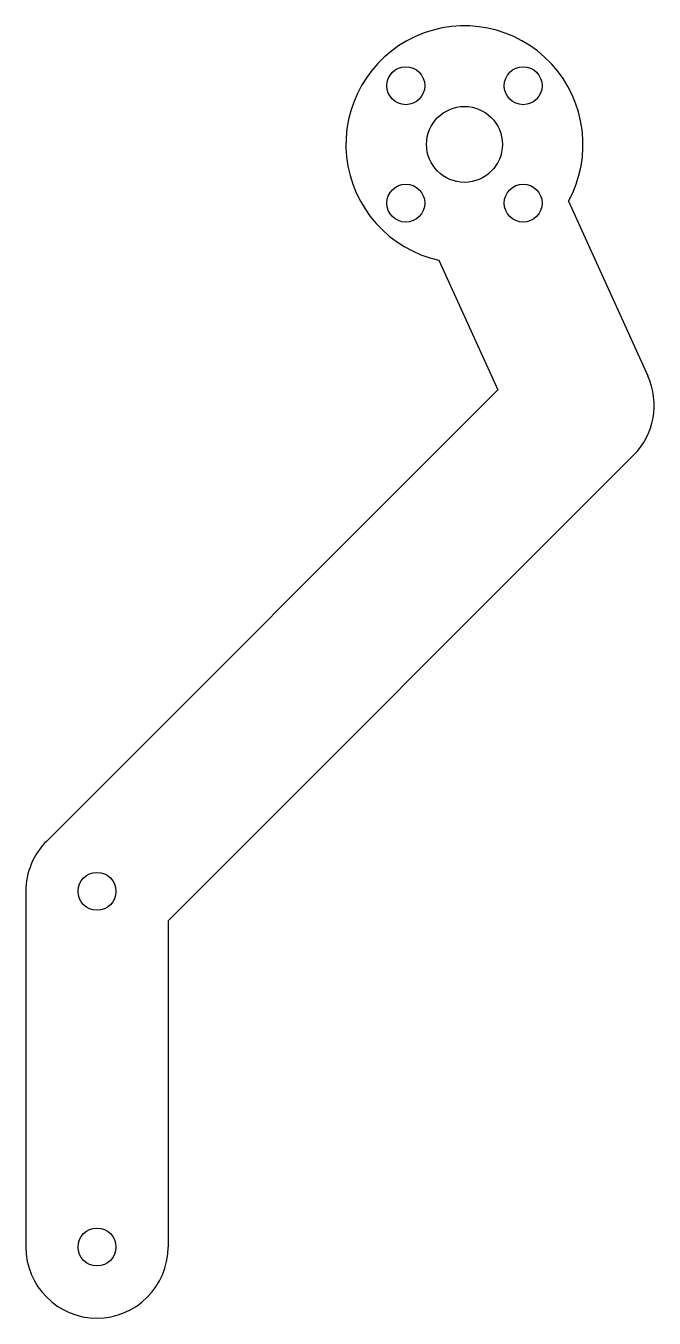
# Model space of a CAD drawing. Header units: millimetres. Extents: x -37 to 16, y -99 to 10.
import ezdxf

# ---------------------------------------------------------------- set-up
doc = ezdxf.new("R2010")
doc.units = ezdxf.units.MM

msp = doc.modelspace()

# ---------------------------------------------------------------- linework, layer by layer
for p, q in [((8.77, -4.8), (15.46, -19.52)), ((-2.15, -9.77), (2.82, -20.7)), ((2.82, -20.7), (-35.24, -58.76)), ((14.24, -26.24), (-25, -65.49)), ((-37, -63), (-37, -93)), ((-25, -65.49), (-25, -93))]:
    msp.add_line(p, q)
for centre, radius in [((-4.95, 4.95), 1.6), ((4.95, 4.95), 1.6), ((0, 0), 3.2), ((-4.95, -4.95), 1.6), ((4.95, -4.95), 1.6), ((-31, -63), 1.6), ((-31, -93), 1.6)]:
    msp.add_circle(centre, radius)
for centre, radius, start, end in [((0, 0), 10, -28.6861, 257.5741), ((10, -22), 6, -45, 24.444), ((-31, -63), 6, 135, 180), ((-31, -93), 6, 180, 360)]:
    msp.add_arc(centre, radius, start, end)

doc.saveas('drawing.dxf')
